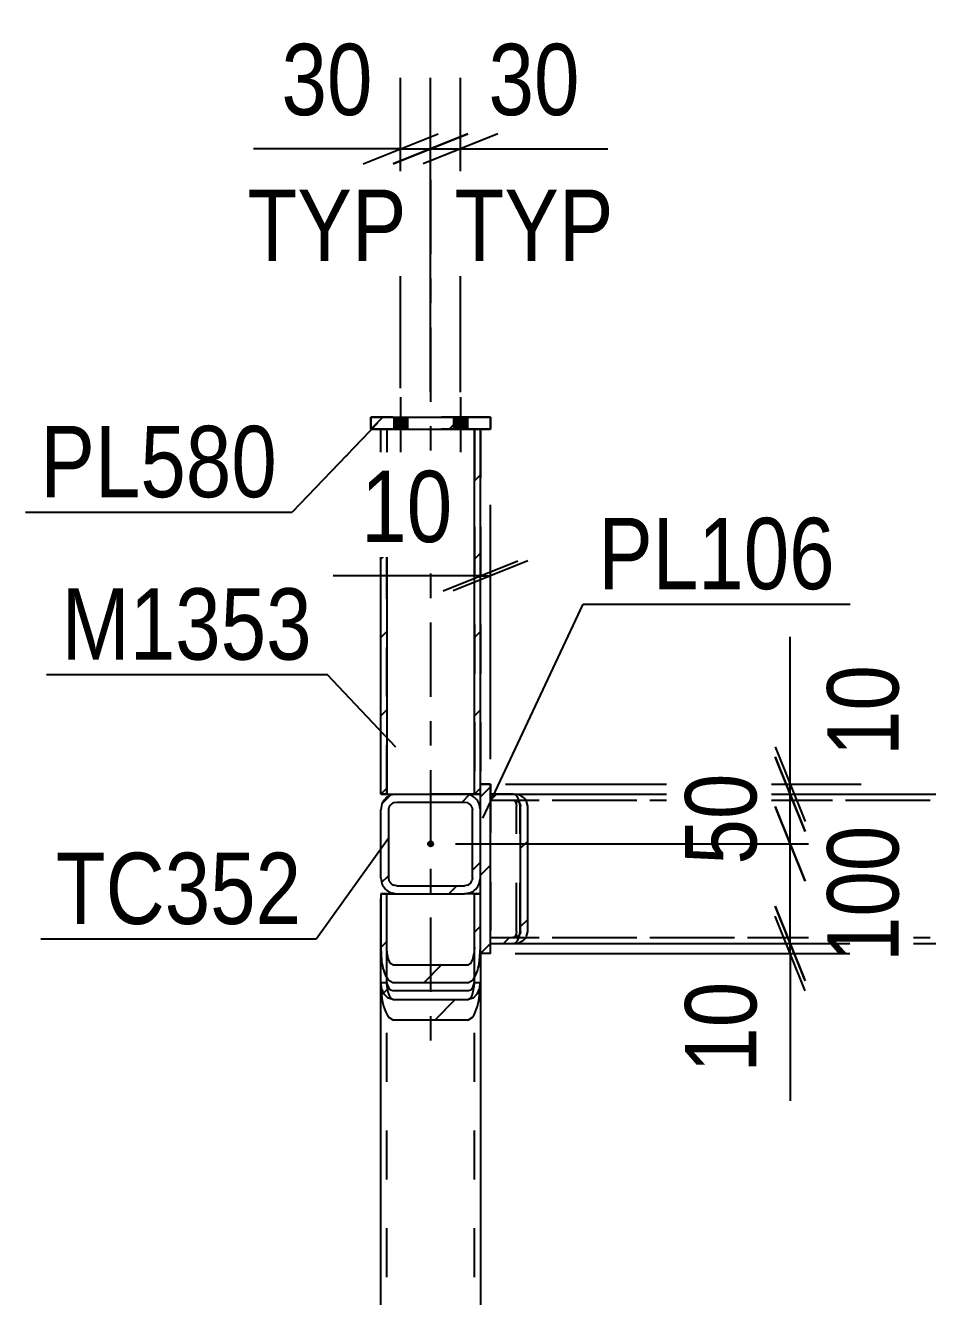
# Model space of a CAD drawing. Header units: millimetres. Extents: x -787 to 402, y -866 to -25.
# Drawn here: x 126 to 162.2, y -203.5 to -152.5 of the extents above; entities that cross this region are included whole.
import ezdxf

# ---------------------------------------------------------------- set-up
doc = ezdxf.new("R2010")
doc.units = ezdxf.units.MM
doc.linetypes.add('DXK_LINE_DOT2', pattern=[3.9198, 1.9599, -1.9599])
doc.linetypes.add('DXK_LINE_DOT3', pattern=[5.9187, 2.979, -0.9799, 0.9799, -0.9799])
doc.styles.add('Arial Narrow', font='ARIALN.TTF', dxfattribs={"height": 0.2})

# ---------------------------------------------------------------- blocks, each defined once
blk = doc.blocks.new('Part-569028579-83199 - 83174')
at = {"linetype": 'Continuous'}
h = blk.add_hatch(dxfattribs=at)
h.set_pattern_fill('', scale=0.7, style=0, pattern_type=0)
h.set_pattern_definition([(45, (144.698, -183.5798), (-1.57154, 1.57154), [])])
h.paths.add_polyline_path([(144.698, -183.34), (144.698, -183.58), (145.622, -183.58), (145.732, -183.598), (145.826, -183.65), (145.888, -183.728), (145.91, -183.82), (145.91, -188.86), (145.888, -188.952), (145.826, -189.029), (145.732, -189.082), (145.622, -189.1), (144.698, -189.1), (144.698, -189.34), (145.622, -189.34), (145.842, -189.303), (146.029, -189.199), (146.153, -189.043), (146.197, -188.86), (146.197, -183.82), (146.153, -183.636), (146.029, -183.48), (145.842, -183.376), (145.622, -183.34)])
at = {"color": 7, "linetype": 'DXK_LINE_DOT2'}
for p, q in [((144.698, -189.34), (144.698, -183.34)), ((145.622, -183.34), (144.698, -183.34)), ((144.698, -183.58), (145.622, -183.58)), ((144.698, -189.1), (145.622, -189.1)), ((144.698, -189.34), (145.622, -189.34))]:
    blk.add_line(p, q, dxfattribs=at)
at = {"color": 2, "linetype": 'Continuous'}
for p, q in [((144.698, -183.34), (145.622, -183.34)), ((144.698, -183.34), (144.698, -183.58)), ((144.698, -183.58), (145.622, -183.58)), ((145.842, -183.376), (145.622, -183.34)), ((145.622, -183.58), (145.732, -183.598)), ((145.732, -183.598), (145.826, -183.65)), ((145.826, -183.65), (145.888, -183.728)), ((145.888, -183.728), (145.91, -183.82)), ((145.91, -188.86), (145.91, -183.82)), ((146.197, -183.82), (146.153, -183.636)), ((146.197, -188.86), (146.197, -183.82)), ((144.698, -189.34), (144.698, -189.1)), ((144.698, -189.1), (145.622, -189.1)), ((145.732, -189.082), (145.622, -189.1)), ((145.826, -189.029), (145.732, -189.082)), ((145.888, -188.952), (145.826, -189.029)), ((145.91, -188.86), (145.888, -188.952)), ((146.153, -189.043), (146.197, -188.86)), ((144.698, -189.34), (145.622, -189.34)), ((145.622, -189.34), (145.842, -189.303))]:
    blk.add_line(p, q, dxfattribs=at)
for centre, start, end in [((145.679, -183.888), 27.9463, 72.2988), ((145.679, -188.792), 287.7012, 332.0537)]:
    blk.add_arc(centre, 0.537, start, end, dxfattribs=at)
blk = doc.blocks.new('Part-569028579-83360 - 83174')
at = {"linetype": 'Continuous'}
h = blk.add_hatch(dxfattribs=at)
h.set_pattern_fill('', scale=0.7, style=0, pattern_type=0)
h.set_pattern_definition([(45, (139.898, -168.6998), (-1.5715, 1.5715), [])])
h.paths.add_polyline_path([(139.898, -168.22), (139.898, -168.7), (144.698, -168.7), (144.698, -168.22)])
at = {"color": 7, "linetype": 'DXK_LINE_DOT2'}
for p, q in [((139.898, -168.7), (139.898, -168.22)), ((139.898, -168.22), (144.698, -168.22)), ((144.698, -168.22), (144.698, -168.7)), ((144.698, -168.7), (139.898, -168.7))]:
    blk.add_line(p, q, dxfattribs=at)
at = {"color": 2, "linetype": 'Continuous'}
for p, q in [((139.898, -168.22), (139.898, -168.7)), ((139.898, -168.22), (144.698, -168.22)), ((144.698, -168.7), (144.698, -168.22)), ((139.898, -168.7), (144.698, -168.7))]:
    blk.add_line(p, q, dxfattribs=at)
blk = doc.blocks.new('Part-569028579-83187 - 83174')
at = {"linetype": 'Continuous'}
h = blk.add_hatch(dxfattribs=at)
h.set_pattern_fill('', scale=0.7, style=0, pattern_type=0)
h.set_pattern_definition([(45, (140.3346, -191.4012), (-1.5715, 1.5715), [])])
h.paths.add_polyline_path([(140.305, -190.898), (140.335, -191.401), (140.439, -191.924), (140.594, -192.274), (140.778, -192.397), (143.818, -192.397), (144.002, -192.274), (144.157, -191.924), (144.261, -191.401), (144.291, -190.898), (144.051, -190.898), (144.04, -191.093), (143.988, -191.354), (143.91, -191.529), (143.818, -191.59), (140.778, -191.59), (140.686, -191.529), (140.608, -191.354), (140.556, -191.093), (140.545, -190.898)])
at = {"color": 7, "linetype": 'DXK_LINE_DOT2'}
for p, q in [((140.335, -191.13), (140.305, -190.898)), ((140.439, -191.372), (140.335, -191.13)), ((144.261, -191.13), (144.157, -191.372)), ((144.291, -190.898), (144.261, -191.13)), ((140.594, -191.533), (140.439, -191.372)), ((140.778, -191.589), (140.594, -191.533)), ((140.778, -191.589), (143.818, -191.589)), ((144.002, -191.533), (143.818, -191.589)), ((144.157, -191.372), (144.002, -191.533))]:
    blk.add_line(p, q, dxfattribs=at)
at = {"color": 2, "linetype": 'Continuous'}
for p, q in [((140.305, -190.898), (140.545, -190.898)), ((140.305, -190.898), (140.335, -191.401)), ((140.545, -190.898), (140.556, -190.988)), ((140.556, -191.093), (140.545, -190.898)), ((140.556, -190.988), (140.608, -191.108)), ((140.608, -191.108), (140.686, -191.189)), ((140.686, -191.189), (140.778, -191.217)), ((140.778, -191.217), (143.818, -191.217)), ((143.818, -191.217), (143.91, -191.189)), ((143.91, -191.189), (143.988, -191.108)), ((143.988, -191.108), (144.04, -190.988)), ((144.04, -190.988), (144.051, -190.898)), ((144.051, -190.898), (144.04, -191.093)), ((144.051, -190.898), (144.291, -190.898)), ((144.261, -191.401), (144.291, -190.898)), ((140.778, -191.59), (140.686, -191.529)), ((140.778, -191.59), (143.818, -191.59)), ((143.91, -191.529), (143.818, -191.59)), ((140.594, -192.274), (140.778, -192.397)), ((143.818, -192.397), (144.002, -192.274)), ((140.778, -192.397), (143.818, -192.397))]:
    blk.add_line(p, q, dxfattribs=at)
for centre, radius, start, end in [((141.585, -191.024), 1.031, 183.8115, 209.3322), ((143.011, -191.024), 1.031, 330.6678, 356.1885), ((142.392, -191.264), 2.062, 183.8115, 209.3322), ((142.204, -191.264), 2.062, 330.6678, 356.1885)]:
    blk.add_arc(centre, radius, start, end, dxfattribs=at)
blk = doc.blocks.new('Part-569028579-83188 - 83174')
at = {"linetype": 'Continuous'}
h = blk.add_hatch(dxfattribs=at)
h.set_pattern_fill('', scale=0.7, style=0, pattern_type=0)
h.set_pattern_definition([(45, (140.298, -189.4945), (-1.5715, 1.5715), [])])
h.paths.add_polyline_path([(140.298, -187.339), (140.298, -189.495), (140.335, -190.032), (140.439, -190.487), (140.594, -190.791), (140.778, -190.898), (143.818, -190.898), (144.002, -190.791), (144.157, -190.487), (144.261, -190.032), (144.298, -189.495), (144.298, -187.339), (144.058, -187.339), (144.058, -189.495), (144.04, -189.763), (143.988, -189.991), (143.91, -190.143), (143.818, -190.196), (140.778, -190.196), (140.686, -190.143), (140.608, -189.991), (140.556, -189.763), (140.538, -189.495), (140.538, -187.339)])
at = {"color": 7, "linetype": 'DXK_LINE_DOT2'}
for p, q in [((140.298, -189.495), (140.298, -187.339)), ((140.298, -187.339), (140.538, -187.339)), ((140.538, -308.559), (140.538, -187.339)), ((140.686, -187.339), (140.608, -187.339)), ((140.937, -187.339), (143.659, -187.339)), ((144.058, -308.559), (144.058, -187.339)), ((144.261, -187.339), (144.058, -187.339)), ((144.298, -187.339), (144.261, -187.339)), ((144.298, -189.74), (144.298, -187.339))]:
    blk.add_line(p, q, dxfattribs=at)
at = {"color": 2, "linetype": 'Continuous'}
for p, q in [((140.538, -187.339), (140.298, -187.339)), ((140.298, -187.339), (140.298, -189.495)), ((140.538, -187.339), (140.556, -187.339)), ((140.538, -189.495), (140.538, -187.339)), ((140.556, -187.339), (140.686, -187.339)), ((140.686, -187.339), (140.937, -187.339)), ((144.058, -187.339), (143.659, -187.339)), ((144.058, -187.339), (144.298, -187.339)), ((144.058, -189.495), (144.058, -187.339)), ((144.298, -189.495), (144.298, -187.339)), ((140.298, -308.559), (140.298, -189.495)), ((140.298, -189.495), (140.335, -190.032)), ((140.556, -189.763), (140.538, -189.495)), ((144.058, -189.495), (144.04, -189.763)), ((144.261, -190.032), (144.298, -189.495)), ((144.298, -189.74), (144.298, -308.559)), ((140.778, -190.196), (140.686, -190.143)), ((140.778, -190.196), (143.818, -190.196)), ((143.91, -190.143), (143.818, -190.196)), ((140.594, -190.791), (140.778, -190.898)), ((140.778, -190.898), (143.818, -190.898)), ((143.818, -190.898), (144.002, -190.791))]:
    blk.add_line(p, q, dxfattribs=at)
for centre, radius, start, end in [((141.962, -189.899), 1.632, 184.648, 213.1154), ((141.37, -189.697), 0.816, 184.648, 213.1154), ((143.226, -189.697), 0.816, 326.8846, 355.352), ((142.634, -189.899), 1.632, 326.8846, 355.352)]:
    blk.add_arc(centre, radius, start, end, dxfattribs=at)
blk = doc.blocks.new('Part-569028579-83201 - 83174')
at = {"color": 7, "linetype": 'DXK_LINE_DOT2'}
for p, q in [((147.178, -183.34), (170.01, -183.34)), ((147.178, -183.58), (194.897, -183.58)), ((194.897, -189.34), (194.897, -183.34)), ((147.178, -189.1), (194.897, -189.1)), ((147.178, -189.34), (170.01, -189.34))]:
    blk.add_line(p, q, dxfattribs=at)
at = {"color": 2, "linetype": 'Continuous'}
for p, q in [((194.897, -183.34), (170.01, -183.34)), ((170.01, -189.34), (194.897, -189.34))]:
    blk.add_line(p, q, dxfattribs=at)
blk = doc.blocks.new('Part-569028579-83202 - 83174')
at = {"color": 7, "linetype": 'DXK_LINE_DOT2'}
for p, q in [((145.622, -183.34), (144.698, -183.34)), ((144.698, -183.34), (145.601, -183.34)), ((144.698, -189.34), (144.698, -183.34)), ((144.698, -183.58), (170.01, -183.58)), ((145.601, -183.34), (145.622, -183.34)), ((145.711, -183.376), (145.601, -183.34)), ((145.601, -183.58), (145.656, -183.598)), ((145.656, -183.598), (145.703, -183.65)), ((145.804, -183.48), (145.711, -183.376)), ((145.866, -183.636), (145.804, -183.48)), ((166.728, -183.636), (166.79, -183.48)), ((166.79, -183.48), (166.884, -183.376)), ((166.884, -183.376), (166.994, -183.34)), ((166.905, -183.636), (166.939, -183.598)), ((166.939, -183.598), (166.994, -183.58)), ((166.994, -183.58), (170.01, -183.58)), ((170.065, -183.598), (170.01, -183.58)), ((170.111, -183.65), (170.065, -183.598)), ((145.703, -183.65), (145.734, -183.728)), ((145.734, -183.728), (145.745, -183.82)), ((145.745, -188.86), (145.745, -183.82)), ((145.888, -183.82), (145.866, -183.636)), ((145.888, -188.86), (145.888, -183.82)), ((166.706, -183.82), (166.728, -183.636)), ((166.706, -188.86), (166.706, -183.82)), ((166.861, -183.728), (166.85, -183.82)), ((166.85, -188.86), (166.85, -183.82)), ((166.892, -183.65), (166.861, -183.728)), ((166.892, -183.65), (166.905, -183.636)), ((170.143, -183.728), (170.111, -183.65)), ((170.154, -183.82), (170.143, -183.728)), ((170.154, -188.86), (170.154, -183.82)), ((144.698, -189.1), (170.01, -189.1)), ((145.656, -189.081), (145.601, -189.1)), ((145.703, -189.029), (145.656, -189.081)), ((145.734, -188.952), (145.703, -189.029)), ((145.711, -189.303), (145.804, -189.199)), ((145.745, -188.86), (145.734, -188.952)), ((145.804, -189.199), (145.866, -189.043)), ((145.866, -189.043), (145.888, -188.86)), ((166.728, -189.043), (166.706, -188.86)), ((166.79, -189.199), (166.728, -189.043)), ((166.884, -189.303), (166.79, -189.199)), ((166.85, -188.86), (166.861, -188.952)), ((166.861, -188.952), (166.892, -189.029)), ((166.892, -189.029), (166.939, -189.081)), ((166.939, -189.081), (166.994, -189.1)), ((166.994, -189.1), (170.01, -189.1)), ((170.01, -189.1), (170.065, -189.081)), ((170.065, -189.081), (170.111, -189.029)), ((170.111, -189.029), (170.143, -188.952)), ((170.143, -188.952), (170.154, -188.86)), ((144.698, -189.34), (145.623, -189.34)), ((145.601, -189.34), (145.711, -189.303)), ((166.994, -189.34), (166.884, -189.303))]:
    blk.add_line(p, q, dxfattribs=at)
at = {"color": 2, "linetype": 'Continuous'}
for p, q in [((145.622, -183.34), (170.01, -183.34)), ((170.01, -183.34), (170.12, -183.376)), ((170.12, -183.376), (170.213, -183.48)), ((170.213, -183.48), (170.275, -183.636)), ((170.275, -183.636), (170.297, -183.82)), ((170.297, -188.86), (170.297, -183.82)), ((170.213, -189.199), (170.12, -189.303)), ((170.275, -189.043), (170.213, -189.199)), ((170.297, -188.86), (170.275, -189.043)), ((145.623, -189.34), (170.01, -189.34)), ((170.12, -189.303), (170.01, -189.34))]:
    blk.add_line(p, q, dxfattribs=at)
blk = doc.blocks.new('Bolt-569028579-83467 - 83174')
at = {"linetype": 'Continuous'}
for points in [[(140.818, -168.7), (141.378, -168.7), (141.378, -168.22), (140.818, -168.22)], [(143.218, -168.7), (143.778, -168.7), (143.778, -168.22), (143.218, -168.22)]]:
    blk.add_hatch(color=1, dxfattribs=at).paths.add_polyline_path(points)
at = {"color": 1, "linetype": 'Continuous'}
for p, q in [((141.098, -167.42), (141.098, -169.94)), ((143.498, -167.42), (143.498, -169.94)), ((140.818, -168.22), (140.818, -168.7)), ((141.378, -168.22), (141.378, -168.7)), ((143.218, -168.22), (143.218, -168.7)), ((143.778, -168.22), (143.778, -168.7))]:
    blk.add_line(p, q, dxfattribs=at)
blk = doc.blocks.new('Part-569028579-83259 - 83174')
at = {"linetype": 'Continuous'}
h = blk.add_hatch(dxfattribs=at)
h.set_pattern_fill('', scale=0.7, style=0, pattern_type=0)
h.set_pattern_definition([(45, (144.298, -189.7398), (-1.57154, 1.57154), [])])
h.paths.add_polyline_path([(144.298, -182.94), (144.298, -189.74), (144.698, -189.74), (144.698, -182.94)])
at = {"color": 7, "linetype": 'DXK_LINE_DOT2'}
for p, q in [((144.298, -182.94), (144.698, -182.94)), ((144.298, -189.74), (144.298, -182.94)), ((144.698, -182.94), (144.698, -189.74)), ((144.698, -189.74), (144.298, -189.74))]:
    blk.add_line(p, q, dxfattribs=at)
at = {"color": 2, "linetype": 'Continuous'}
for p, q in [((144.298, -189.74), (144.298, -182.94)), ((144.698, -182.94), (144.298, -182.94)), ((144.698, -189.74), (144.698, -182.94)), ((144.698, -189.74), (144.298, -189.74))]:
    blk.add_line(p, q, dxfattribs=at)
blk = doc.blocks.new('Part-569028579-83359 - 83174')
at = {"linetype": 'Continuous'}
h = blk.add_hatch(dxfattribs=at)
h.set_pattern_fill('', scale=0.7, style=0, pattern_type=0)
h.set_pattern_definition([(45, (140.298, -183.3428), (-1.57154, 1.57154), [])])
h.paths.add_polyline_path([(140.298, -168.7), (140.298, -183.343), (140.538, -183.343), (140.538, -168.7)])
h = blk.add_hatch(dxfattribs=at)
h.set_pattern_fill('', scale=0.7, style=0, pattern_type=0)
h.set_pattern_definition([(45, (144.058, -183.3428), (-1.57154, 1.57154), [])])
h.paths.add_polyline_path([(144.058, -168.7), (144.058, -183.343), (144.298, -183.343), (144.298, -168.7)])
at = {"color": 7, "linetype": 'DXK_LINE_DOT3'}
blk.add_line((142.298, -158.7), (142.298, -193.343), dxfattribs=at)
at = {"color": 7, "linetype": 'DXK_LINE_DOT2'}
for p, q in [((140.298, -183.343), (140.298, -168.7)), ((140.298, -168.7), (144.298, -168.7)), ((140.538, -183.343), (140.538, -168.7)), ((144.058, -183.343), (144.058, -168.7)), ((144.298, -183.343), (144.298, -168.7)), ((140.298, -183.343), (140.335, -183.343)), ((140.335, -183.343), (140.778, -183.343)), ((140.919, -183.343), (143.677, -183.343)), ((144.298, -183.343), (144.058, -183.343))]:
    blk.add_line(p, q, dxfattribs=at)
at = {"color": 2, "linetype": 'Continuous'}
for p, q in [((140.298, -183.343), (140.298, -168.7)), ((140.298, -168.7), (140.538, -168.7)), ((140.538, -168.7), (140.538, -183.343)), ((144.058, -183.343), (144.058, -168.7)), ((144.058, -168.7), (144.298, -168.7)), ((144.298, -183.343), (144.298, -168.7)), ((140.538, -183.343), (140.298, -183.343)), ((140.538, -183.343), (140.919, -183.343)), ((143.677, -183.343), (144.058, -183.343)), ((144.058, -183.343), (144.298, -183.343))]:
    blk.add_line(p, q, dxfattribs=at)
blk = doc.blocks.new('Part-569028579-83363 - 83174')
at = {"color": 7, "linetype": 'DXK_LINE_DOT3'}
blk.add_line((142.298, -158.7), (142.298, -193.343), dxfattribs=at)
at = {"color": 7, "linetype": 'DXK_LINE_DOT2'}
for p, q in [((140.298, -168.7), (144.298, -168.7)), ((140.298, -183.343), (140.298, -168.7)), ((140.538, -183.343), (140.538, -168.7)), ((144.058, -168.7), (144.058, -183.343)), ((144.298, -168.7), (144.298, -183.343)), ((144.298, -183.343), (140.298, -183.343))]:
    blk.add_line(p, q, dxfattribs=at)
blk = doc.blocks.new('Part-569028579-83364 - 83174')
at = {"color": 7, "linetype": 'DXK_LINE_DOT2'}
for p, q in [((144.698, -168.22), (139.898, -168.22)), ((139.898, -168.22), (139.898, -168.7)), ((144.698, -168.7), (144.698, -168.22)), ((139.898, -168.7), (144.698, -168.7))]:
    blk.add_line(p, q, dxfattribs=at)
blk = doc.blocks.new('Part-569028579-83401 - 83174')
at = {"linetype": 'Continuous'}
h = blk.add_hatch(dxfattribs=at)
h.set_pattern_fill('', scale=0.7, style=0, pattern_type=0)
h.set_pattern_definition([(45, (140.693, -183.3878), (-1.5715, 1.5715), [])])
h.paths.add_polyline_path([(140.938, -183.339), (140.693, -183.388), (140.485, -183.527), (140.347, -183.734), (140.298, -183.979), (140.298, -186.699), (140.347, -186.944), (140.485, -187.152), (140.693, -187.29), (140.938, -187.339), (143.658, -187.339), (143.903, -187.29), (144.111, -187.152), (144.249, -186.944), (144.298, -186.699), (144.298, -183.979), (144.249, -183.734), (144.111, -183.527), (143.903, -183.388), (143.658, -183.339)])
h.paths.add_polyline_path([(143.658, -183.659), (143.78, -183.683), (143.884, -183.753), (143.954, -183.857), (143.978, -183.979), (143.978, -186.699), (143.954, -186.822), (143.884, -186.925), (143.78, -186.995), (143.658, -187.019), (140.938, -187.019), (140.816, -186.995), (140.712, -186.925), (140.642, -186.822), (140.618, -186.699), (140.618, -183.979), (140.642, -183.857), (140.712, -183.753), (140.816, -183.683), (140.938, -183.659)])
blk.add_hatch(color=30, dxfattribs=at).paths.add_polyline_path([(142.298, -185.439, -1), (142.298, -185.239, -1)])
at = {"color": 2, "linetype": 'Continuous'}
for p, q in [((140.938, -183.339), (140.693, -183.388)), ((140.938, -183.339), (140.938, -183.339)), ((140.938, -183.339), (143.658, -183.339)), ((143.658, -183.339), (143.658, -183.339)), ((143.903, -183.388), (143.658, -183.339)), ((140.347, -183.734), (140.298, -183.979)), ((140.298, -183.979), (140.298, -183.979)), ((140.298, -186.699), (140.298, -183.979)), ((140.618, -183.979), (140.642, -183.857)), ((140.618, -183.979), (140.618, -183.979)), ((140.618, -186.699), (140.618, -183.979)), ((140.816, -183.683), (140.938, -183.659)), ((140.938, -183.659), (140.938, -183.659)), ((140.938, -183.659), (143.658, -183.659)), ((143.658, -183.659), (143.658, -183.659)), ((143.658, -183.659), (143.78, -183.683)), ((143.954, -183.857), (143.978, -183.979)), ((143.978, -183.979), (143.978, -183.979)), ((143.978, -186.699), (143.978, -183.979)), ((144.298, -183.979), (144.249, -183.734)), ((144.298, -183.979), (144.298, -183.979)), ((144.298, -186.699), (144.298, -183.979)), ((140.298, -186.699), (140.298, -186.699)), ((140.298, -186.699), (140.347, -186.944)), ((140.618, -186.699), (140.618, -186.699)), ((140.642, -186.822), (140.618, -186.699)), ((140.938, -187.019), (140.816, -186.995)), ((140.938, -187.019), (140.938, -187.019)), ((140.938, -187.019), (143.658, -187.019)), ((143.78, -186.995), (143.658, -187.019)), ((143.658, -187.019), (143.658, -187.019)), ((143.978, -186.699), (143.954, -186.822)), ((143.978, -186.699), (143.978, -186.699)), ((144.249, -186.944), (144.298, -186.699)), ((144.298, -186.699), (144.298, -186.699)), ((140.693, -187.29), (140.938, -187.339)), ((140.938, -187.339), (140.938, -187.339)), ((140.938, -187.339), (143.658, -187.339)), ((143.658, -187.339), (143.903, -187.29)), ((143.658, -187.339), (143.658, -187.339))]:
    blk.add_line(p, q, dxfattribs=at)
at = {"color": 30, "linetype": 'DXK_LINE_DOT3'}
blk.add_line((142.298, -185.339), (142.298, -185.339), dxfattribs=at)
at = {"color": 30, "linetype": 'Continuous'}
blk.add_circle((142.298, -185.339), 0.1, dxfattribs=at)
at = {"color": 2, "linetype": 'Continuous'}
for centre, radius, start, end in [((140.938, -183.979), 0.64, 112.5, 157.5), ((143.658, -183.979), 0.64, 22.5, 67.5), ((140.938, -183.979), 0.32, 112.5, 157.5), ((143.658, -183.979), 0.32, 22.5, 67.5), ((140.938, -186.699), 0.64, 202.5, 247.5), ((140.938, -186.699), 0.32, 202.5, 247.5), ((143.658, -186.699), 0.32, 292.5, 337.5), ((143.658, -186.699), 0.64, 292.5, 337.5)]:
    blk.add_arc(centre, radius, start, end, dxfattribs=at)
blk = doc.blocks.new('Bolt-569028579-83469 - 83174')
at = {"linetype": 'Continuous'}
for points in [[(140.818, -168.7), (141.378, -168.7), (141.378, -168.22), (140.818, -168.22)], [(140.818, -168.7), (141.378, -168.7), (141.378, -168.22), (140.818, -168.22)], [(143.218, -168.7), (143.778, -168.7), (143.778, -168.22), (143.218, -168.22)], [(143.218, -168.7), (143.778, -168.7), (143.778, -168.22), (143.218, -168.22)]]:
    blk.add_hatch(color=1, dxfattribs=at).paths.add_polyline_path(points)
at = {"color": 1, "linetype": 'Continuous'}
for p, q in [((141.098, -167.42), (141.098, -169.94)), ((141.098, -167.42), (141.098, -169.94)), ((143.498, -167.42), (143.498, -169.94)), ((143.498, -167.42), (143.498, -169.94)), ((140.818, -168.22), (140.818, -168.7)), ((140.818, -168.22), (140.818, -168.7)), ((141.378, -168.22), (141.378, -168.7)), ((141.378, -168.22), (141.378, -168.7)), ((143.218, -168.22), (143.218, -168.7)), ((143.218, -168.22), (143.218, -168.7)), ((143.778, -168.22), (143.778, -168.7)), ((143.778, -168.22), (143.778, -168.7))]:
    blk.add_line(p, q, dxfattribs=at)
blk = doc.blocks.new('StraightDimension-569028579-86993 - 83174')
at = {"color": 7, "linetype": 'Continuous'}
for p, q in [((144.298, -181.94), (144.298, -171.732)), ((144.698, -181.94), (144.698, -171.732)), ((142.798, -175.182), (145.798, -173.982)), ((146.198, -173.982), (143.198, -175.182)), ((144.298, -174.582), (138.392, -174.582)), ((144.298, -174.582), (138.392, -174.582)), ((144.298, -174.582), (144.698, -174.582))]:
    blk.add_line(p, q, dxfattribs=at)
at = {"color": 0}
blk.add_wipeout([(143.773, -173.832), (143.773, -169.632), (138.917, -169.632), (138.917, -173.832)], dxfattribs=at)
at = {"color": 3, "style": 'Arial Narrow'}
blk.add_text('10', height=2.8633, dxfattribs=at).set_placement((139.517, -173.232))
blk = doc.blocks.new('StraightDimension-569028579-86661 - 83174')
at = {"color": 7, "linetype": 'Continuous'}
for p, q in [((142.298, -167.22), (142.298, -154.598)), ((143.498, -167.22), (143.498, -154.598)), ((140.798, -158.048), (143.798, -156.848)), ((144.998, -156.848), (141.998, -158.048)), ((142.298, -157.448), (143.498, -157.448)), ((143.498, -157.448), (149.404, -157.448)), ((143.498, -157.448), (149.404, -157.448))]:
    blk.add_line(p, q, dxfattribs=at)
at = {"color": 0}
blk.add_wipeout([(148.879, -156.698), (148.879, -152.498), (144.023, -152.498), (144.023, -156.698)], dxfattribs=at)
at = {"color": 0, "linetype": 'Continuous'}
blk.add_wipeout([(150.246, -162.548), (150.246, -158.348), (142.656, -158.348), (142.656, -162.548)], dxfattribs=at)
at = {"color": 3, "style": 'Arial Narrow'}
blk.add_text('30', height=2.8633, dxfattribs=at).set_placement((144.623, -156.098))
at = {"color": 3, "linetype": 'Continuous', "style": 'Arial Narrow'}
blk.add_text('TYP', height=2.8633, dxfattribs=at).set_placement((143.256, -161.948))
blk = doc.blocks.new('StraightDimension-569028579-86662 - 83174')
at = {"color": 7, "linetype": 'Continuous'}
for p, q in [((141.098, -167.057), (141.098, -154.598)), ((142.298, -167.22), (142.298, -154.598)), ((139.598, -158.048), (142.598, -156.848)), ((143.798, -156.848), (140.798, -158.048)), ((141.098, -157.448), (135.192, -157.448)), ((141.098, -157.448), (135.192, -157.448)), ((141.098, -157.448), (142.298, -157.448))]:
    blk.add_line(p, q, dxfattribs=at)
at = {"color": 0}
blk.add_wipeout([(140.573, -156.698), (140.573, -152.498), (135.717, -152.498), (135.717, -156.698)], dxfattribs=at)
at = {"color": 0, "linetype": 'Continuous'}
blk.add_wipeout([(141.94, -162.548), (141.94, -158.348), (134.35, -158.348), (134.35, -162.548)], dxfattribs=at)
at = {"color": 3, "style": 'Arial Narrow'}
blk.add_text('30', height=2.8633, dxfattribs=at).set_placement((136.317, -156.098))
at = {"color": 3, "linetype": 'Continuous', "style": 'Arial Narrow'}
blk.add_text('TYP', height=2.8633, dxfattribs=at).set_placement((134.95, -161.948))
blk = doc.blocks.new('StraightDimension-569028579-87262 - 83174')
at = {"color": 7, "linetype": 'Continuous'}
for p, q in [((156.722, -182.94), (156.722, -177.034)), ((156.722, -182.94), (156.722, -177.034)), ((156.122, -181.44), (157.322, -184.44)), ((157.322, -184.84), (156.122, -181.84)), ((145.298, -182.94), (159.572, -182.94)), ((156.722, -183.34), (156.722, -182.94)), ((145.698, -183.34), (159.572, -183.34))]:
    blk.add_line(p, q, dxfattribs=at)
at = {"color": 0}
blk.add_wipeout([(161.672, -177.559), (157.472, -177.559), (157.472, -182.415), (161.672, -182.415)], dxfattribs=at)
at = {"color": 3, "style": 'Arial Narrow'}
blk.add_text('10', height=2.8633, rotation=90.0002, dxfattribs=at).set_placement((161.072, -181.815))
blk = doc.blocks.new('StraightDimension-569028579-87263 - 83174')
at = {"color": 7, "linetype": 'Continuous'}
for p, q in [((156.122, -181.84), (157.322, -184.84)), ((145.698, -183.34), (159.122, -183.34)), ((156.722, -185.339), (156.722, -183.34)), ((157.322, -186.839), (156.122, -183.839)), ((143.298, -185.339), (159.122, -185.339))]:
    blk.add_line(p, q, dxfattribs=at)
at = {"color": 0}
blk.add_wipeout([(155.972, -181.911), (151.772, -181.911), (151.772, -186.767), (155.972, -186.767)], dxfattribs=at)
at = {"color": 3, "style": 'Arial Narrow'}
blk.add_text('50', height=2.8633, rotation=90.0002, dxfattribs=at).set_placement((155.372, -186.167))
blk = doc.blocks.new('StraightDimension-569028579-87264 - 83174')
at = {"color": 7, "linetype": 'Continuous'}
for p, q in [((156.122, -183.839), (157.322, -186.839)), ((143.298, -185.339), (159.572, -185.339)), ((156.722, -189.34), (156.722, -185.339)), ((157.322, -190.84), (156.122, -187.84)), ((145.698, -189.34), (159.572, -189.34))]:
    blk.add_line(p, q, dxfattribs=at)
at = {"color": 0}
blk.add_wipeout([(161.672, -183.997), (157.472, -183.997), (157.472, -190.681), (161.672, -190.681)], dxfattribs=at)
at = {"color": 3, "style": 'Arial Narrow'}
blk.add_text('100', height=2.8633, rotation=90.0002, dxfattribs=at).set_placement((161.072, -190.081))
blk = doc.blocks.new('StraightDimension-569028579-87265 - 83174')
at = {"color": 7, "linetype": 'Continuous'}
for p, q in [((156.122, -187.84), (157.322, -190.84)), ((157.322, -191.24), (156.122, -188.24)), ((145.698, -189.34), (159.122, -189.34)), ((145.698, -189.74), (159.122, -189.74)), ((156.722, -189.74), (156.722, -189.34)), ((156.722, -189.74), (156.722, -195.646)), ((156.722, -189.74), (156.722, -195.646))]:
    blk.add_line(p, q, dxfattribs=at)
at = {"color": 0}
blk.add_wipeout([(155.972, -190.265), (151.772, -190.265), (151.772, -195.121), (155.972, -195.121)], dxfattribs=at)
at = {"color": 3, "style": 'Arial Narrow'}
blk.add_text('10', height=2.8633, rotation=90.0002, dxfattribs=at).set_placement((155.372, -194.521))
blk = doc.blocks.new('Mark-569028579-86731 - 83174')
at = {"color": 30, "linetype": 'Continuous'}
for p in [(140.172, -168.454), (126.044, -172.029)]:
    blk.add_line(p, (136.748, -172.029), dxfattribs=at)
at = {"color": 0}
blk.add_wipeout([(136.148, -171.429), (136.148, -168.429), (126.644, -168.429), (126.644, -171.429)], dxfattribs=at)
blk.add_wipeout([(136.148, -171.429), (136.148, -168.429), (126.644, -168.429), (126.644, -171.429)], dxfattribs=at)
at = {"color": 3, "style": 'Arial Narrow'}
blk.add_text('PL580', height=2.8633, dxfattribs=at).set_placement((126.644, -171.429))
blk = doc.blocks.new('Mark-569028579-86655 - 83174')
at = {"color": 30, "linetype": 'Continuous'}
for p in [(126.896, -178.547), (140.901, -181.457)]:
    blk.add_line(p, (138.148, -178.547), dxfattribs=at)
at = {"color": 0}
blk.add_wipeout([(137.548, -177.947), (137.548, -174.947), (127.496, -174.947), (127.496, -177.947)], dxfattribs=at)
blk.add_wipeout([(137.548, -177.947), (137.548, -174.947), (127.496, -174.947), (127.496, -177.947)], dxfattribs=at)
at = {"color": 3, "style": 'Arial Narrow'}
blk.add_text('M1353', height=2.8633, dxfattribs=at).set_placement((127.496, -177.947))
blk = doc.blocks.new('Mark-569028579-87078 - 83174')
at = {"color": 30, "linetype": 'Continuous'}
for p, q in [((144.39, -184.312), (148.425, -175.72)), ((148.425, -175.72), (159.129, -175.72))]:
    blk.add_line(p, q, dxfattribs=at)
at = {"color": 0}
blk.add_wipeout([(158.529, -175.12), (158.529, -172.12), (149.025, -172.12), (149.025, -175.12)], dxfattribs=at)
blk.add_wipeout([(158.529, -175.12), (158.529, -172.12), (149.025, -172.12), (149.025, -175.12)], dxfattribs=at)
at = {"color": 3, "style": 'Arial Narrow'}
blk.add_text('PL106', height=2.8633, dxfattribs=at).set_placement((149.025, -175.12))
blk = doc.blocks.new('Mark-569028579-87081 - 83174')
at = {"color": 30, "linetype": 'Continuous'}
for p in [(140.6, -185.14), (126.661, -189.155)]:
    blk.add_line(p, (137.725, -189.155), dxfattribs=at)
at = {"color": 0}
blk.add_wipeout([(137.125, -188.555), (137.125, -185.555), (127.261, -185.555), (127.261, -188.555)], dxfattribs=at)
blk.add_wipeout([(137.125, -188.555), (137.125, -185.555), (127.261, -185.555), (127.261, -188.555)], dxfattribs=at)
at = {"color": 3, "style": 'Arial Narrow'}
blk.add_text('TC352', height=2.8633, dxfattribs=at).set_placement((127.261, -188.555))

msp = doc.modelspace()

# ---------------------------------------------------------------- block references
for name in ['Part-569028579-83359 - 83174', 'Part-569028579-83363 - 83174', 'Bolt-569028579-83467 - 83174', 'Bolt-569028579-83469 - 83174', 'Part-569028579-83360 - 83174', 'Part-569028579-83364 - 83174', 'Part-569028579-83259 - 83174', 'Part-569028579-83401 - 83174', 'Part-569028579-83199 - 83174', 'Part-569028579-83202 - 83174', 'Part-569028579-83201 - 83174', 'Part-569028579-83188 - 83174', 'Part-569028579-83187 - 83174']:
    msp.add_blockref(name, (0, 0))

# ---------------------------------------------------------------- next in the draw order: block references
for name in ['StraightDimension-569028579-86661 - 83174', 'StraightDimension-569028579-86993 - 83174', 'Mark-569028579-87081 - 83174']:
    msp.add_blockref(name, (0, 0))

# ---------------------------------------------------------------- next in the draw order: block references
for name in ['StraightDimension-569028579-86662 - 83174', 'Mark-569028579-86731 - 83174', 'Mark-569028579-86655 - 83174', 'StraightDimension-569028579-87262 - 83174']:
    msp.add_blockref(name, (0, 0))

# ---------------------------------------------------------------- next in the draw order: block references
msp.add_blockref('StraightDimension-569028579-87263 - 83174', (0, 0))

# ---------------------------------------------------------------- next in the draw order: block references
msp.add_blockref('StraightDimension-569028579-87264 - 83174', (0, 0))

# ---------------------------------------------------------------- next in the draw order: block references
for name in ['Mark-569028579-87078 - 83174', 'StraightDimension-569028579-87265 - 83174']:
    msp.add_blockref(name, (0, 0))

doc.saveas('drawing.dxf')
